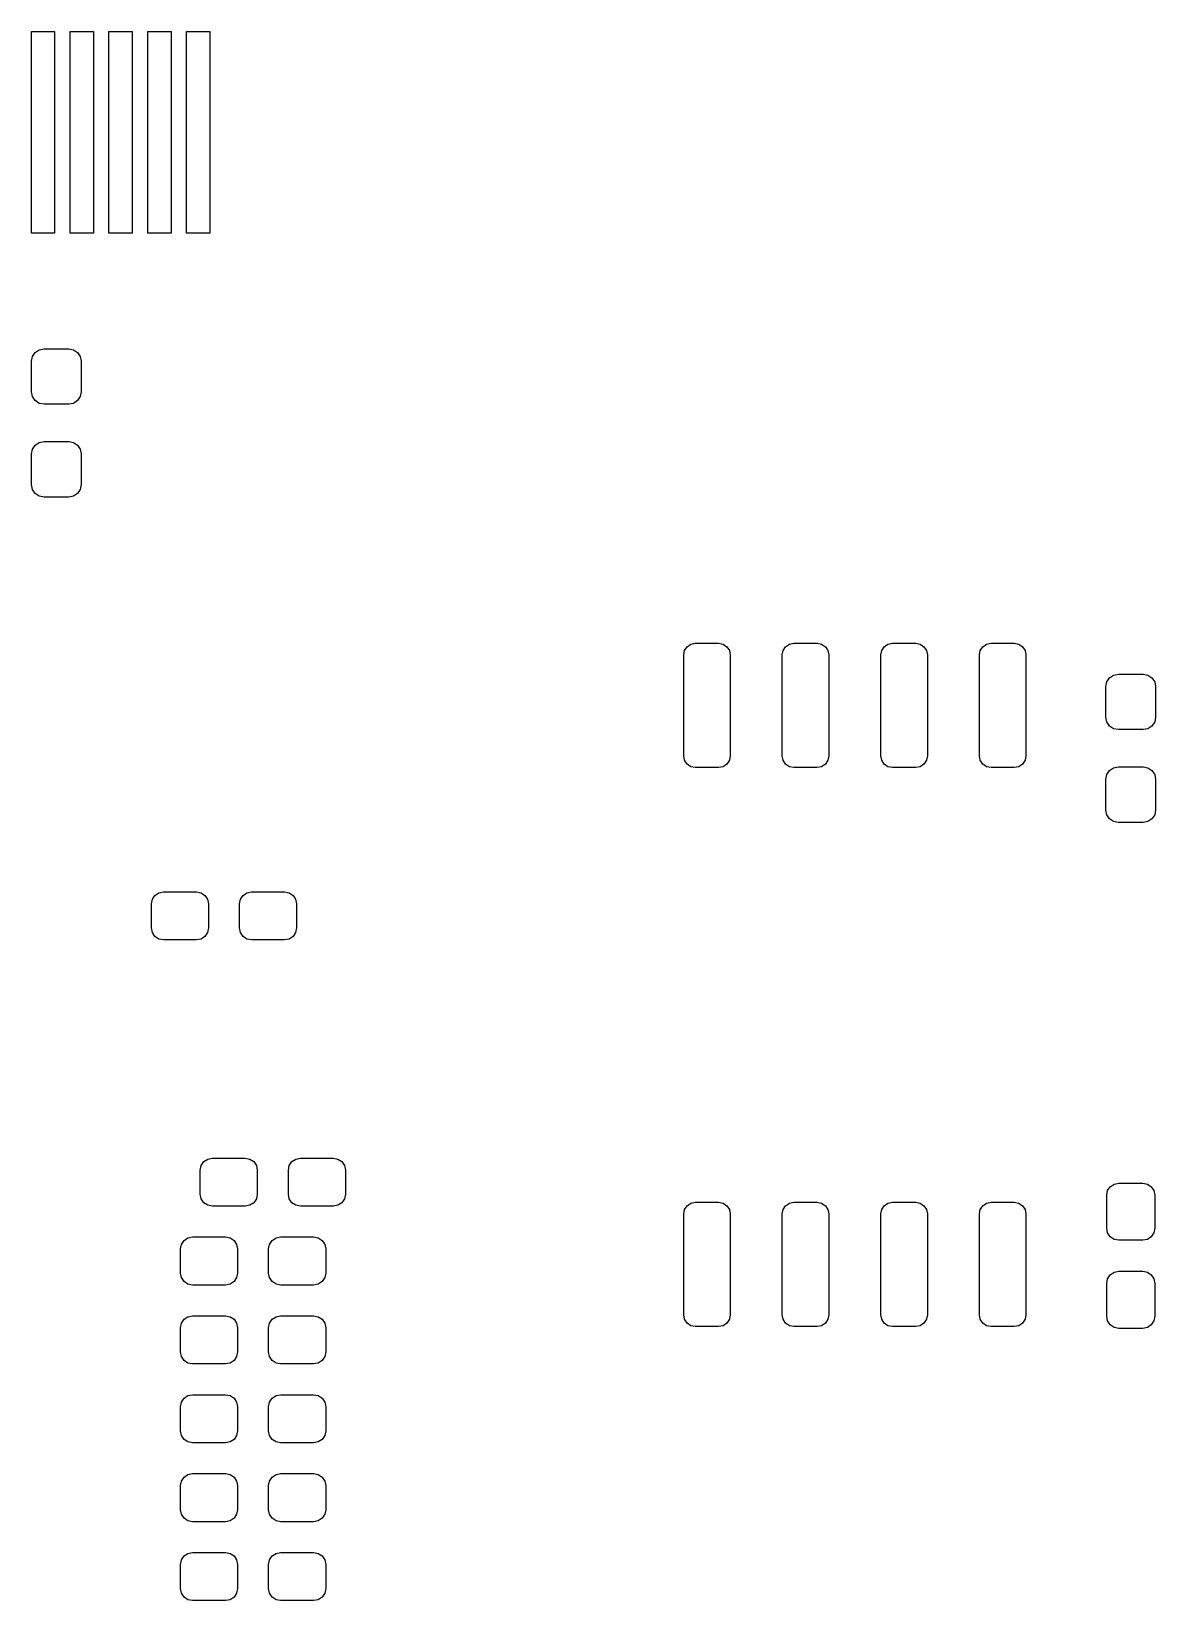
# Model space of a CAD drawing. Extents: x 35.9 to 97.3, y -178.9 to -137.7.
# Drawn here: x 50.35 to 64.84, y -157.92 to -137.71 of the extents above; entities that cross this region are included whole.
import ezdxf

# ---------------------------------------------------------------- set-up
doc = ezdxf.new("R2010")
doc.units = 0
doc.layers.add('BLACK', color=7, linetype='CONTINUOUS')

msp = doc.modelspace()

# ---------------------------------------------------------------- linework, layer by layer
at = {"layer": 'BLACK', "linetype": 'CONTINUOUS'}
for p, q in [((50.35, -140.305), (50.35, -137.705)), ((50.35, -137.705), (50.65, -137.705)), ((50.65, -137.705), (50.65, -140.305)), ((50.85, -140.305), (50.85, -137.705)), ((50.85, -137.705), (51.15, -137.705)), ((51.15, -137.705), (51.15, -140.305)), ((51.35, -140.305), (51.35, -137.705)), ((51.35, -137.705), (51.65, -137.705)), ((51.65, -137.705), (51.65, -140.305)), ((51.85, -140.305), (51.85, -137.705)), ((51.85, -137.705), (52.15, -137.705)), ((52.15, -137.705), (52.15, -140.305)), ((52.35, -140.305), (52.35, -137.705)), ((52.35, -137.705), (52.65, -137.705)), ((52.65, -137.705), (52.65, -140.305)), ((50.65, -140.305), (50.35, -140.305)), ((51.15, -140.305), (50.85, -140.305)), ((51.65, -140.305), (51.35, -140.305)), ((52.15, -140.305), (51.85, -140.305)), ((52.65, -140.305), (52.35, -140.305)), ((50.3652, -141.892), (50.3999, -141.84)), ((50.3999, -141.84), (50.4518, -141.805)), ((50.4518, -141.805), (50.513, -141.793)), ((50.513, -141.793), (50.833, -141.793)), ((50.833, -141.793), (50.8942, -141.805)), ((50.8942, -141.805), (50.9461, -141.84)), ((50.9461, -141.84), (50.9808, -141.892)), ((50.353, -141.953), (50.3652, -141.892)), ((50.353, -142.348), (50.353, -141.953)), ((50.9808, -141.892), (50.993, -141.953)), ((50.993, -141.953), (50.993, -142.348)), ((50.3652, -142.409), (50.353, -142.348)), ((50.3999, -142.461), (50.3652, -142.409)), ((50.4518, -142.496), (50.3999, -142.461)), ((50.9461, -142.461), (50.8942, -142.496)), ((50.9808, -142.409), (50.9461, -142.461)), ((50.993, -142.348), (50.9808, -142.409)), ((50.513, -142.508), (50.4518, -142.496)), ((50.833, -142.508), (50.513, -142.508)), ((50.8942, -142.496), (50.833, -142.508)), ((50.353, -143.148), (50.3652, -143.087)), ((50.3652, -143.087), (50.3999, -143.035)), ((50.3999, -143.035), (50.4518, -143)), ((50.4518, -143), (50.513, -142.988)), ((50.513, -142.988), (50.833, -142.988)), ((50.833, -142.988), (50.8942, -143)), ((50.8942, -143), (50.9461, -143.035)), ((50.9461, -143.035), (50.9808, -143.087)), ((50.9808, -143.087), (50.993, -143.148)), ((50.353, -143.543), (50.353, -143.148)), ((50.993, -143.148), (50.993, -143.543)), ((50.3652, -143.604), (50.353, -143.543)), ((50.3999, -143.656), (50.3652, -143.604)), ((50.4518, -143.691), (50.3999, -143.656)), ((50.513, -143.703), (50.4518, -143.691)), ((50.833, -143.703), (50.513, -143.703)), ((50.8942, -143.691), (50.833, -143.703)), ((50.9461, -143.656), (50.8942, -143.691)), ((50.9808, -143.604), (50.9461, -143.656)), ((50.993, -143.543), (50.9808, -143.604)), ((58.755, -145.737), (58.7664, -145.68)), ((58.7664, -145.68), (58.7989, -145.631)), ((58.7989, -145.631), (58.8476, -145.598)), ((58.8476, -145.598), (58.905, -145.587)), ((58.905, -145.587), (59.205, -145.587)), ((59.205, -145.587), (59.2624, -145.598)), ((59.2624, -145.598), (59.3111, -145.631)), ((59.3111, -145.631), (59.3436, -145.68)), ((59.3436, -145.68), (59.355, -145.737)), ((60.025, -145.737), (60.0364, -145.68)), ((60.0364, -145.68), (60.0689, -145.631)), ((60.0689, -145.631), (60.1176, -145.598)), ((60.1176, -145.598), (60.175, -145.587)), ((60.175, -145.587), (60.475, -145.587)), ((60.475, -145.587), (60.5324, -145.598)), ((60.5324, -145.598), (60.5811, -145.631)), ((60.5811, -145.631), (60.6136, -145.68)), ((60.6136, -145.68), (60.625, -145.737)), ((61.295, -145.737), (61.3064, -145.68)), ((61.3064, -145.68), (61.3389, -145.631)), ((61.3389, -145.631), (61.3876, -145.598)), ((61.3876, -145.598), (61.445, -145.587)), ((61.445, -145.587), (61.745, -145.587)), ((61.745, -145.587), (61.8024, -145.598)), ((61.8024, -145.598), (61.8511, -145.631)), ((61.8511, -145.631), (61.8836, -145.68)), ((61.8836, -145.68), (61.895, -145.737)), ((62.565, -145.737), (62.5764, -145.68)), ((62.5764, -145.68), (62.6089, -145.631)), ((62.6089, -145.631), (62.6576, -145.598)), ((62.6576, -145.598), (62.715, -145.587)), ((62.715, -145.587), (63.015, -145.587)), ((63.015, -145.587), (63.0724, -145.598)), ((63.0724, -145.598), (63.1211, -145.631)), ((63.1211, -145.631), (63.1536, -145.68)), ((63.1536, -145.68), (63.165, -145.737)), ((58.755, -147.037), (58.755, -145.737)), ((59.355, -145.737), (59.355, -147.037)), ((60.025, -147.037), (60.025, -145.737)), ((60.625, -145.737), (60.625, -147.037)), ((61.295, -147.037), (61.295, -145.737)), ((61.895, -145.737), (61.895, -147.037)), ((62.565, -147.037), (62.565, -145.737)), ((63.165, -145.737), (63.165, -147.037)), ((64.196, -146.144), (64.2082, -146.083)), ((64.2082, -146.083), (64.2429, -146.031)), ((64.2429, -146.031), (64.2948, -145.996)), ((64.2948, -145.996), (64.356, -145.984)), ((64.356, -145.984), (64.676, -145.984)), ((64.676, -145.984), (64.7372, -145.996)), ((64.7372, -145.996), (64.7891, -146.031)), ((64.7891, -146.031), (64.8238, -146.083)), ((64.8238, -146.083), (64.836, -146.144)), ((64.196, -146.539), (64.196, -146.144)), ((64.836, -146.144), (64.836, -146.539)), ((64.2082, -146.6), (64.196, -146.539)), ((64.2429, -146.652), (64.2082, -146.6)), ((64.2948, -146.687), (64.2429, -146.652)), ((64.356, -146.699), (64.2948, -146.687)), ((64.676, -146.699), (64.356, -146.699)), ((64.7372, -146.687), (64.676, -146.699)), ((64.7891, -146.652), (64.7372, -146.687)), ((64.8238, -146.6), (64.7891, -146.652)), ((64.836, -146.539), (64.8238, -146.6)), ((58.7664, -147.094), (58.755, -147.037)), ((58.7989, -147.143), (58.7664, -147.094)), ((58.8476, -147.176), (58.7989, -147.143)), ((59.3111, -147.143), (59.2624, -147.176)), ((59.3436, -147.094), (59.3111, -147.143)), ((59.355, -147.037), (59.3436, -147.094)), ((60.0364, -147.094), (60.025, -147.037)), ((60.0689, -147.143), (60.0364, -147.094)), ((60.1176, -147.176), (60.0689, -147.143)), ((60.5811, -147.143), (60.5324, -147.176)), ((60.6136, -147.094), (60.5811, -147.143)), ((60.625, -147.037), (60.6136, -147.094)), ((61.3064, -147.094), (61.295, -147.037)), ((61.3389, -147.143), (61.3064, -147.094)), ((61.3876, -147.176), (61.3389, -147.143)), ((61.8511, -147.143), (61.8024, -147.176)), ((61.8836, -147.094), (61.8511, -147.143)), ((61.895, -147.037), (61.8836, -147.094)), ((62.5764, -147.094), (62.565, -147.037)), ((62.6089, -147.143), (62.5764, -147.094)), ((62.6576, -147.176), (62.6089, -147.143)), ((63.1211, -147.143), (63.0724, -147.176)), ((63.1536, -147.094), (63.1211, -147.143)), ((63.165, -147.037), (63.1536, -147.094)), ((58.905, -147.187), (58.8476, -147.176)), ((59.205, -147.187), (58.905, -147.187)), ((59.2624, -147.176), (59.205, -147.187)), ((60.175, -147.187), (60.1176, -147.176)), ((60.475, -147.187), (60.175, -147.187)), ((60.5324, -147.176), (60.475, -147.187)), ((61.445, -147.187), (61.3876, -147.176)), ((61.745, -147.187), (61.445, -147.187)), ((61.8024, -147.176), (61.745, -147.187)), ((62.715, -147.187), (62.6576, -147.176)), ((63.015, -147.187), (62.715, -147.187)), ((63.0724, -147.176), (63.015, -147.187)), ((64.196, -147.339), (64.2082, -147.278)), ((64.196, -147.734), (64.196, -147.339)), ((64.2082, -147.278), (64.2429, -147.226)), ((64.2429, -147.226), (64.2948, -147.191)), ((64.2948, -147.191), (64.356, -147.179)), ((64.356, -147.179), (64.676, -147.179)), ((64.676, -147.179), (64.7372, -147.191)), ((64.7372, -147.191), (64.7891, -147.226)), ((64.7891, -147.226), (64.8238, -147.278)), ((64.8238, -147.278), (64.836, -147.339)), ((64.836, -147.339), (64.836, -147.734)), ((64.2082, -147.795), (64.196, -147.734)), ((64.836, -147.734), (64.8238, -147.795)), ((64.2429, -147.847), (64.2082, -147.795)), ((64.2948, -147.882), (64.2429, -147.847)), ((64.356, -147.894), (64.2948, -147.882)), ((64.676, -147.894), (64.356, -147.894)), ((64.7372, -147.882), (64.676, -147.894)), ((64.7891, -147.847), (64.7372, -147.882)), ((64.8238, -147.795), (64.7891, -147.847)), ((51.897, -148.943), (51.9088, -148.884)), ((51.897, -149.253), (51.897, -148.943)), ((51.9088, -148.884), (51.9424, -148.833)), ((51.9424, -148.833), (51.9927, -148.8)), ((51.9927, -148.8), (52.052, -148.788)), ((52.052, -148.788), (52.477, -148.788)), ((52.477, -148.788), (52.5363, -148.8)), ((52.5363, -148.8), (52.5866, -148.833)), ((52.5866, -148.833), (52.6202, -148.884)), ((52.6202, -148.884), (52.632, -148.943)), ((52.632, -148.943), (52.632, -149.253)), ((53.032, -148.943), (53.0438, -148.884)), ((53.032, -149.253), (53.032, -148.943)), ((53.0438, -148.884), (53.0774, -148.833)), ((53.0774, -148.833), (53.1277, -148.8)), ((53.1277, -148.8), (53.187, -148.788)), ((53.187, -148.788), (53.612, -148.788)), ((53.612, -148.788), (53.6713, -148.8)), ((53.6713, -148.8), (53.7216, -148.833)), ((53.7216, -148.833), (53.7552, -148.884)), ((53.7552, -148.884), (53.767, -148.943)), ((53.767, -148.943), (53.767, -149.253)), ((51.9088, -149.312), (51.897, -149.253)), ((51.9424, -149.363), (51.9088, -149.312)), ((51.9927, -149.396), (51.9424, -149.363)), ((52.5866, -149.363), (52.5363, -149.396)), ((52.6202, -149.312), (52.5866, -149.363)), ((52.632, -149.253), (52.6202, -149.312)), ((53.0438, -149.312), (53.032, -149.253)), ((53.0774, -149.363), (53.0438, -149.312)), ((53.1277, -149.396), (53.0774, -149.363)), ((53.7216, -149.363), (53.6713, -149.396)), ((53.7552, -149.312), (53.7216, -149.363)), ((53.767, -149.253), (53.7552, -149.312)), ((52.052, -149.408), (51.9927, -149.396)), ((52.477, -149.408), (52.052, -149.408)), ((52.5363, -149.396), (52.477, -149.408)), ((53.187, -149.408), (53.1277, -149.396)), ((53.612, -149.408), (53.187, -149.408)), ((53.6713, -149.396), (53.612, -149.408)), ((52.526, -152.372), (52.5378, -152.313)), ((52.526, -152.682), (52.526, -152.372)), ((52.5378, -152.313), (52.5714, -152.262)), ((52.5714, -152.262), (52.6217, -152.229)), ((52.6217, -152.229), (52.681, -152.217)), ((52.681, -152.217), (53.106, -152.217)), ((53.106, -152.217), (53.1653, -152.229)), ((53.1653, -152.229), (53.2156, -152.262)), ((53.2156, -152.262), (53.2492, -152.313)), ((53.2492, -152.313), (53.261, -152.372)), ((53.261, -152.372), (53.261, -152.682)), ((53.661, -152.372), (53.6728, -152.313)), ((53.661, -152.682), (53.661, -152.372)), ((53.6728, -152.313), (53.7064, -152.262)), ((53.7064, -152.262), (53.7567, -152.229)), ((53.7567, -152.229), (53.816, -152.217)), ((53.816, -152.217), (54.241, -152.217)), ((54.241, -152.217), (54.3003, -152.229)), ((54.3003, -152.229), (54.3506, -152.262)), ((54.3506, -152.262), (54.3842, -152.313)), ((54.3842, -152.313), (54.396, -152.372)), ((54.396, -152.372), (54.396, -152.682)), ((64.2178, -152.636), (64.2514, -152.586)), ((64.2514, -152.586), (64.3017, -152.552)), ((64.3017, -152.552), (64.361, -152.54)), ((64.361, -152.54), (64.671, -152.54)), ((64.671, -152.54), (64.7303, -152.552)), ((64.7303, -152.552), (64.7806, -152.586)), ((64.7806, -152.586), (64.8142, -152.636)), ((52.5378, -152.741), (52.526, -152.682)), ((52.5714, -152.792), (52.5378, -152.741)), ((52.6217, -152.825), (52.5714, -152.792)), ((53.2156, -152.792), (53.1653, -152.825)), ((53.2492, -152.741), (53.2156, -152.792)), ((53.261, -152.682), (53.2492, -152.741)), ((53.6728, -152.741), (53.661, -152.682)), ((53.7064, -152.792), (53.6728, -152.741)), ((53.7567, -152.825), (53.7064, -152.792)), ((54.3506, -152.792), (54.3003, -152.825)), ((54.3842, -152.741), (54.3506, -152.792)), ((54.396, -152.682), (54.3842, -152.741)), ((58.7989, -152.831), (58.8476, -152.798)), ((58.8476, -152.798), (58.905, -152.787)), ((58.905, -152.787), (59.205, -152.787)), ((59.205, -152.787), (59.2624, -152.798)), ((59.2624, -152.798), (59.3111, -152.831)), ((60.0689, -152.831), (60.1176, -152.798)), ((60.1176, -152.798), (60.175, -152.787)), ((60.175, -152.787), (60.475, -152.787)), ((60.475, -152.787), (60.5324, -152.798)), ((60.5324, -152.798), (60.5811, -152.831)), ((61.3389, -152.831), (61.3876, -152.798)), ((61.3876, -152.798), (61.445, -152.787)), ((61.445, -152.787), (61.745, -152.787)), ((61.745, -152.787), (61.8024, -152.798)), ((61.8024, -152.798), (61.8511, -152.831)), ((62.6089, -152.831), (62.6576, -152.798)), ((62.6576, -152.798), (62.715, -152.787)), ((62.715, -152.787), (63.015, -152.787)), ((63.015, -152.787), (63.0724, -152.798)), ((63.0724, -152.798), (63.1211, -152.831)), ((64.206, -152.695), (64.2178, -152.636)), ((64.206, -153.12), (64.206, -152.695)), ((64.8142, -152.636), (64.826, -152.695)), ((64.826, -152.695), (64.826, -153.12)), ((52.681, -152.837), (52.6217, -152.825)), ((53.106, -152.837), (52.681, -152.837)), ((53.1653, -152.825), (53.106, -152.837)), ((53.816, -152.837), (53.7567, -152.825)), ((54.241, -152.837), (53.816, -152.837)), ((54.3003, -152.825), (54.241, -152.837)), ((58.755, -152.937), (58.7664, -152.88)), ((58.755, -154.237), (58.755, -152.937)), ((58.7664, -152.88), (58.7989, -152.831)), ((59.3111, -152.831), (59.3436, -152.88)), ((59.3436, -152.88), (59.355, -152.937)), ((59.355, -152.937), (59.355, -154.237)), ((60.025, -152.937), (60.0364, -152.88)), ((60.025, -154.237), (60.025, -152.937)), ((60.0364, -152.88), (60.0689, -152.831)), ((60.5811, -152.831), (60.6136, -152.88)), ((60.6136, -152.88), (60.625, -152.937)), ((60.625, -152.937), (60.625, -154.237)), ((61.295, -152.937), (61.3064, -152.88)), ((61.295, -154.237), (61.295, -152.937)), ((61.3064, -152.88), (61.3389, -152.831)), ((61.8511, -152.831), (61.8836, -152.88)), ((61.8836, -152.88), (61.895, -152.937)), ((61.895, -152.937), (61.895, -154.237)), ((62.565, -152.937), (62.5764, -152.88)), ((62.565, -154.237), (62.565, -152.937)), ((62.5764, -152.88), (62.6089, -152.831)), ((63.1211, -152.831), (63.1536, -152.88)), ((63.1536, -152.88), (63.165, -152.937)), ((63.165, -152.937), (63.165, -154.237)), ((64.2178, -153.18), (64.206, -153.12)), ((64.2514, -153.23), (64.2178, -153.18)), ((64.8142, -153.18), (64.7806, -153.23)), ((64.826, -153.12), (64.8142, -153.18)), ((52.272, -153.388), (52.2838, -153.329)), ((52.272, -153.698), (52.272, -153.388)), ((52.2838, -153.329), (52.3174, -153.278)), ((52.3174, -153.278), (52.3677, -153.245)), ((52.3677, -153.245), (52.427, -153.233)), ((52.427, -153.233), (52.852, -153.233)), ((52.852, -153.233), (52.9113, -153.245)), ((52.9113, -153.245), (52.9616, -153.278)), ((52.9616, -153.278), (52.9952, -153.329)), ((52.9952, -153.329), (53.007, -153.388)), ((53.007, -153.388), (53.007, -153.698)), ((53.407, -153.388), (53.4188, -153.329)), ((53.407, -153.698), (53.407, -153.388)), ((53.4188, -153.329), (53.4524, -153.278)), ((53.4524, -153.278), (53.5027, -153.245)), ((53.5027, -153.245), (53.562, -153.233)), ((53.562, -153.233), (53.987, -153.233)), ((53.987, -153.233), (54.0463, -153.245)), ((54.0463, -153.245), (54.0966, -153.278)), ((54.0966, -153.278), (54.1302, -153.329)), ((54.1302, -153.329), (54.142, -153.388)), ((54.142, -153.388), (54.142, -153.698)), ((64.3017, -153.264), (64.2514, -153.23)), ((64.361, -153.275), (64.3017, -153.264)), ((64.671, -153.275), (64.361, -153.275)), ((64.7303, -153.264), (64.671, -153.275)), ((64.7806, -153.23), (64.7303, -153.264)), ((52.2838, -153.757), (52.272, -153.698)), ((52.3174, -153.808), (52.2838, -153.757)), ((52.3677, -153.841), (52.3174, -153.808)), ((52.9616, -153.808), (52.9113, -153.841)), ((52.9952, -153.757), (52.9616, -153.808)), ((53.007, -153.698), (52.9952, -153.757)), ((53.4188, -153.757), (53.407, -153.698)), ((53.4524, -153.808), (53.4188, -153.757)), ((53.5027, -153.841), (53.4524, -153.808)), ((54.0966, -153.808), (54.0463, -153.841)), ((54.1302, -153.757), (54.0966, -153.808)), ((54.142, -153.698), (54.1302, -153.757)), ((64.206, -153.831), (64.2178, -153.771)), ((64.2178, -153.771), (64.2514, -153.721)), ((64.2514, -153.721), (64.3017, -153.687)), ((64.3017, -153.687), (64.361, -153.675)), ((64.361, -153.675), (64.671, -153.675)), ((64.671, -153.675), (64.7303, -153.687)), ((64.7303, -153.687), (64.7806, -153.721)), ((64.7806, -153.721), (64.8142, -153.771)), ((64.8142, -153.771), (64.826, -153.831)), ((52.427, -153.853), (52.3677, -153.841)), ((52.852, -153.853), (52.427, -153.853)), ((52.9113, -153.841), (52.852, -153.853)), ((53.562, -153.853), (53.5027, -153.841)), ((53.987, -153.853), (53.562, -153.853)), ((54.0463, -153.841), (53.987, -153.853)), ((64.206, -154.255), (64.206, -153.831)), ((64.826, -153.831), (64.826, -154.255)), ((52.272, -154.404), (52.2838, -154.345)), ((52.272, -154.714), (52.272, -154.404)), ((52.2838, -154.345), (52.3174, -154.294)), ((52.3174, -154.294), (52.3677, -154.261)), ((52.3677, -154.261), (52.427, -154.249)), ((52.427, -154.249), (52.852, -154.249)), ((52.852, -154.249), (52.9113, -154.261)), ((52.9113, -154.261), (52.9616, -154.294)), ((52.9616, -154.294), (52.9952, -154.345)), ((52.9952, -154.345), (53.007, -154.404)), ((53.007, -154.404), (53.007, -154.714)), ((53.407, -154.404), (53.4188, -154.345)), ((53.407, -154.714), (53.407, -154.404)), ((53.4188, -154.345), (53.4524, -154.294)), ((53.4524, -154.294), (53.5027, -154.261)), ((53.5027, -154.261), (53.562, -154.249)), ((53.562, -154.249), (53.987, -154.249)), ((53.987, -154.249), (54.0463, -154.261)), ((54.0463, -154.261), (54.0966, -154.294)), ((54.0966, -154.294), (54.1302, -154.345)), ((54.1302, -154.345), (54.142, -154.404)), ((54.142, -154.404), (54.142, -154.714)), ((58.7664, -154.294), (58.755, -154.237)), ((58.7989, -154.343), (58.7664, -154.294)), ((58.8476, -154.376), (58.7989, -154.343)), ((58.905, -154.387), (58.8476, -154.376)), ((59.205, -154.387), (58.905, -154.387)), ((59.2624, -154.376), (59.205, -154.387)), ((59.3111, -154.343), (59.2624, -154.376)), ((59.3436, -154.294), (59.3111, -154.343)), ((59.355, -154.237), (59.3436, -154.294)), ((60.0364, -154.294), (60.025, -154.237)), ((60.0689, -154.343), (60.0364, -154.294)), ((60.1176, -154.376), (60.0689, -154.343)), ((60.175, -154.387), (60.1176, -154.376)), ((60.475, -154.387), (60.175, -154.387)), ((60.5324, -154.376), (60.475, -154.387)), ((60.5811, -154.343), (60.5324, -154.376)), ((60.6136, -154.294), (60.5811, -154.343)), ((60.625, -154.237), (60.6136, -154.294)), ((61.3064, -154.294), (61.295, -154.237)), ((61.3389, -154.343), (61.3064, -154.294)), ((61.3876, -154.376), (61.3389, -154.343)), ((61.445, -154.387), (61.3876, -154.376)), ((61.745, -154.387), (61.445, -154.387)), ((61.8024, -154.376), (61.745, -154.387)), ((61.8511, -154.343), (61.8024, -154.376)), ((61.8836, -154.294), (61.8511, -154.343)), ((61.895, -154.237), (61.8836, -154.294)), ((62.5764, -154.294), (62.565, -154.237)), ((62.6089, -154.343), (62.5764, -154.294)), ((62.6576, -154.376), (62.6089, -154.343)), ((62.715, -154.387), (62.6576, -154.376)), ((63.015, -154.387), (62.715, -154.387)), ((63.0724, -154.376), (63.015, -154.387)), ((63.1211, -154.343), (63.0724, -154.376)), ((63.1536, -154.294), (63.1211, -154.343)), ((63.165, -154.237), (63.1536, -154.294)), ((64.2178, -154.315), (64.206, -154.255)), ((64.2514, -154.365), (64.2178, -154.315)), ((64.3017, -154.399), (64.2514, -154.365)), ((64.361, -154.41), (64.3017, -154.399)), ((64.671, -154.41), (64.361, -154.41)), ((64.7303, -154.399), (64.671, -154.41)), ((64.7806, -154.365), (64.7303, -154.399)), ((64.8142, -154.315), (64.7806, -154.365)), ((64.826, -154.255), (64.8142, -154.315)), ((52.2838, -154.773), (52.272, -154.714)), ((52.3174, -154.824), (52.2838, -154.773)), ((52.9952, -154.773), (52.9616, -154.824)), ((53.007, -154.714), (52.9952, -154.773)), ((53.4188, -154.773), (53.407, -154.714)), ((53.4524, -154.824), (53.4188, -154.773)), ((54.1302, -154.773), (54.0966, -154.824)), ((54.142, -154.714), (54.1302, -154.773)), ((52.3677, -154.857), (52.3174, -154.824)), ((52.427, -154.869), (52.3677, -154.857)), ((52.852, -154.869), (52.427, -154.869)), ((52.9113, -154.857), (52.852, -154.869)), ((52.9616, -154.824), (52.9113, -154.857)), ((53.5027, -154.857), (53.4524, -154.824)), ((53.562, -154.869), (53.5027, -154.857)), ((53.987, -154.869), (53.562, -154.869)), ((54.0463, -154.857), (53.987, -154.869)), ((54.0966, -154.824), (54.0463, -154.857)), ((52.272, -155.42), (52.2838, -155.361)), ((52.272, -155.73), (52.272, -155.42)), ((52.2838, -155.361), (52.3174, -155.31)), ((52.3174, -155.31), (52.3677, -155.277)), ((52.3677, -155.277), (52.427, -155.265)), ((52.427, -155.265), (52.852, -155.265)), ((52.852, -155.265), (52.9113, -155.277)), ((52.9113, -155.277), (52.9616, -155.31)), ((52.9616, -155.31), (52.9952, -155.361)), ((52.9952, -155.361), (53.007, -155.42)), ((53.007, -155.42), (53.007, -155.73)), ((53.407, -155.42), (53.4188, -155.361)), ((53.407, -155.73), (53.407, -155.42)), ((53.4188, -155.361), (53.4524, -155.31)), ((53.4524, -155.31), (53.5027, -155.277)), ((53.5027, -155.277), (53.562, -155.265)), ((53.562, -155.265), (53.987, -155.265)), ((53.987, -155.265), (54.0463, -155.277)), ((54.0463, -155.277), (54.0966, -155.31)), ((54.0966, -155.31), (54.1302, -155.361)), ((54.1302, -155.361), (54.142, -155.42)), ((54.142, -155.42), (54.142, -155.73)), ((52.2838, -155.789), (52.272, -155.73)), ((52.3174, -155.84), (52.2838, -155.789)), ((52.9952, -155.789), (52.9616, -155.84)), ((53.007, -155.73), (52.9952, -155.789)), ((53.4188, -155.789), (53.407, -155.73)), ((53.4524, -155.84), (53.4188, -155.789)), ((54.1302, -155.789), (54.0966, -155.84)), ((54.142, -155.73), (54.1302, -155.789)), ((52.3677, -155.873), (52.3174, -155.84)), ((52.427, -155.885), (52.3677, -155.873)), ((52.852, -155.885), (52.427, -155.885)), ((52.9113, -155.873), (52.852, -155.885)), ((52.9616, -155.84), (52.9113, -155.873)), ((53.5027, -155.873), (53.4524, -155.84)), ((53.562, -155.885), (53.5027, -155.873)), ((53.987, -155.885), (53.562, -155.885)), ((54.0463, -155.873), (53.987, -155.885)), ((54.0966, -155.84), (54.0463, -155.873)), ((52.272, -156.436), (52.2838, -156.377)), ((52.272, -156.746), (52.272, -156.436)), ((52.2838, -156.377), (52.3174, -156.326)), ((52.3174, -156.326), (52.3677, -156.293)), ((52.3677, -156.293), (52.427, -156.281)), ((52.427, -156.281), (52.852, -156.281)), ((52.852, -156.281), (52.9113, -156.293)), ((52.9113, -156.293), (52.9616, -156.326)), ((52.9616, -156.326), (52.9952, -156.377)), ((52.9952, -156.377), (53.007, -156.436)), ((53.007, -156.436), (53.007, -156.746)), ((53.407, -156.436), (53.4188, -156.377)), ((53.407, -156.746), (53.407, -156.436)), ((53.4188, -156.377), (53.4524, -156.326)), ((53.4524, -156.326), (53.5027, -156.293)), ((53.5027, -156.293), (53.562, -156.281)), ((53.562, -156.281), (53.987, -156.281)), ((53.987, -156.281), (54.0463, -156.293)), ((54.0463, -156.293), (54.0966, -156.326)), ((54.0966, -156.326), (54.1302, -156.377)), ((54.1302, -156.377), (54.142, -156.436)), ((54.142, -156.436), (54.142, -156.746)), ((52.2838, -156.805), (52.272, -156.746)), ((52.3174, -156.856), (52.2838, -156.805)), ((52.9952, -156.805), (52.9616, -156.856)), ((53.007, -156.746), (52.9952, -156.805)), ((53.4188, -156.805), (53.407, -156.746)), ((53.4524, -156.856), (53.4188, -156.805)), ((54.1302, -156.805), (54.0966, -156.856)), ((54.142, -156.746), (54.1302, -156.805)), ((52.3677, -156.889), (52.3174, -156.856)), ((52.427, -156.901), (52.3677, -156.889)), ((52.852, -156.901), (52.427, -156.901)), ((52.9113, -156.889), (52.852, -156.901)), ((52.9616, -156.856), (52.9113, -156.889)), ((53.5027, -156.889), (53.4524, -156.856)), ((53.562, -156.901), (53.5027, -156.889)), ((53.987, -156.901), (53.562, -156.901)), ((54.0463, -156.889), (53.987, -156.901)), ((54.0966, -156.856), (54.0463, -156.889)), ((52.272, -157.452), (52.2838, -157.393)), ((52.2838, -157.393), (52.3174, -157.342)), ((52.3174, -157.342), (52.3677, -157.309)), ((52.3677, -157.309), (52.427, -157.297)), ((52.427, -157.297), (52.852, -157.297)), ((52.852, -157.297), (52.9113, -157.309)), ((52.9113, -157.309), (52.9616, -157.342)), ((52.9616, -157.342), (52.9952, -157.393)), ((52.9952, -157.393), (53.007, -157.452)), ((53.407, -157.452), (53.4188, -157.393)), ((53.4188, -157.393), (53.4524, -157.342)), ((53.4524, -157.342), (53.5027, -157.309)), ((53.5027, -157.309), (53.562, -157.297)), ((53.562, -157.297), (53.987, -157.297)), ((53.987, -157.297), (54.0463, -157.309)), ((54.0463, -157.309), (54.0966, -157.342)), ((54.0966, -157.342), (54.1302, -157.393)), ((54.1302, -157.393), (54.142, -157.452)), ((52.272, -157.762), (52.272, -157.452)), ((53.007, -157.452), (53.007, -157.762)), ((53.407, -157.762), (53.407, -157.452)), ((54.142, -157.452), (54.142, -157.762)), ((52.2838, -157.821), (52.272, -157.762)), ((52.3174, -157.872), (52.2838, -157.821)), ((52.9952, -157.821), (52.9616, -157.872)), ((53.007, -157.762), (52.9952, -157.821)), ((53.4188, -157.821), (53.407, -157.762)), ((53.4524, -157.872), (53.4188, -157.821)), ((54.1302, -157.821), (54.0966, -157.872)), ((54.142, -157.762), (54.1302, -157.821)), ((52.3677, -157.905), (52.3174, -157.872)), ((52.427, -157.917), (52.3677, -157.905)), ((52.852, -157.917), (52.427, -157.917)), ((52.9113, -157.905), (52.852, -157.917)), ((52.9616, -157.872), (52.9113, -157.905)), ((53.5027, -157.905), (53.4524, -157.872)), ((53.562, -157.917), (53.5027, -157.905)), ((53.987, -157.917), (53.562, -157.917)), ((54.0463, -157.905), (53.987, -157.917)), ((54.0966, -157.872), (54.0463, -157.905))]:
    msp.add_line(p, q, dxfattribs=at)

doc.saveas('drawing.dxf')
